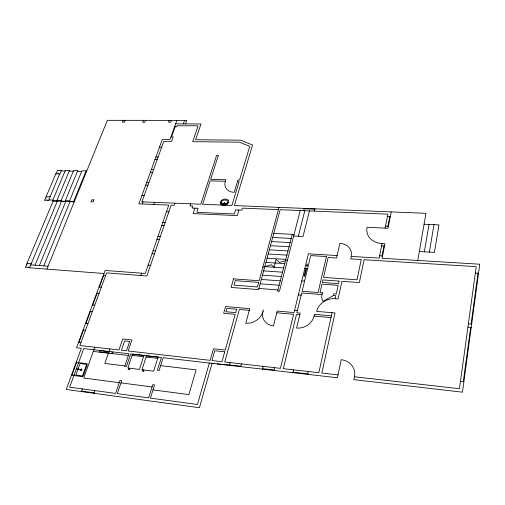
<?xml version="1.0" encoding="UTF-8"?>
<svg xmlns="http://www.w3.org/2000/svg" width="505" height="505" viewBox="0 0 505 505"><rect width="100%" height="100%" fill="white"/><g stroke="black" fill="none" stroke-linecap="round" stroke-linejoin="round"><path stroke-width="0.76" d="M224.422 204.424L224.479 203.092L224.018 203.073L223.261 204.38L224.422 204.424L224.466 203.319L223.885 203.3L223.261 204.38M463.306 381.673L470.666 327.328M471.115 324.014L477.995 273.224M429.364 252.121L433.978 224.662M424.326 251.831L429.016 224.441M417.755 260.447L425.98 213.306L234.364 205.573L252.563 145.03L240.5 140.182L195.618 139.74L200.984 123.984L175.626 123.845M382.045 255.947L384.015 245.986M387.916 226.227L389.809 216.639M391.224 211.904L387.998 228.266L367.072 227.269A18.672 15.055 -15.2 0 0 382.045 243.587L384.943 243.745L382.077 258.282L479.75 264.216L462.466 392.17L353.879 379.665L354.459 376.762A16.867 15.194 -22.6 0 0 341.216 359.686L337.422 377.772L217.093 363.922M382.045 243.587L379.154 258.106L351.265 256.407A14.62 12.006 -19.8 0 0 339.871 243.341L336.551 258.011L328.13 257.493L323.522 277.409L356.984 279.783L361.239 259.538L350.729 258.888L351.265 256.407M385.119 228.127L387.903 214.158L280.155 209.695L258.592 289.592L231.075 287.433L233.594 278.659M332.088 312.721L318.819 372.709L283.305 368.663L296.448 314.533L299.762 314.823M338.028 374.893L321.83 373.05L335.011 312.974L316.635 311.383A16.16 13.875 -21.4 0 1 335.194 298.707L335.863 295.671L333.452 295.482L323.055 301.346A11.987 10.163 -20.8 0 1 321.969 294.579L322.36 292.862M333.452 295.482L333.837 293.759L336.242 293.942L338.142 285.357L321.956 284.157L319.987 292.679L322.84 292.9M307.697 374.35L308.34 371.516M321.969 294.579L301.681 292.982L296.871 312.784L300.185 313.075L296.58 328.054A14.948 12.751 -25.4 0 0 314.078 316.092L314.482 314.331L331.406 315.821M81.772 369.786C82.037 368.953 80.712 369.086 80.724 369.799C80.869 371.042 82.889 369.199 80.756 369.66M292.881 372.646L293.55 369.83M305.929 268.237L303.978 276.248L304.673 276.292L306.623 268.281M306.466 266.04L306.567 265.63M306.636 265.346L306.718 264.992M306.933 264.128L307.621 264.172M307.154 266.084L307.255 265.674M307.324 265.39L307.412 265.037M314.337 211.115L314.905 208.824M273.918 370.462L274.606 367.672M309.451 210.907L303.044 236.491L293.651 235.993M262.404 369.136L263.111 366.365M303.707 210.673L304.288 208.395M298.335 236.245L304.812 210.718M300.191 210.528L279.467 291.24L277.63 291.095L292.275 234.333M174.945 203.174L174.219 205.301L171.1 205.175L146.879 275.989L106.587 272.915L79.878 345.515L118.984 349.965L122.765 338.95L131.9 339.941L128.163 351.007L210.124 360.336L213.451 348.759L225.243 350.034L235.242 314.331L223.646 313.277L225.583 306.529L249.735 308.65L245.765 323.238A14.595 12.183 -30.4 0 0 262.935 311.56L263.389 309.849M240.677 366.636L241.415 363.897M279.044 207.372L259.147 280.767L233.537 278.861M229.516 365.349L230.267 362.628M209.348 363.032L197.43 404.492L150.395 398.123L154.574 384.892L152.819 384.665L148.628 397.883L117.33 393.647L121.692 380.656L119.988 380.435L115.62 393.414L69.677 387.19L83.767 348.57L128.971 353.778L124.735 366.346L126.427 366.554L130.656 353.967L161.417 357.508L157.364 370.31L159.113 370.525L163.159 357.71L214.354 363.606M142.341 203.793L143.041 201.886M238.909 210.042L237.262 215.61L193.125 213.621L194.898 208.18M174.61 126.692L176.807 126.704L177.148 125.751L198.105 125.821L192.683 141.678L239.471 142.183L249.754 146.362L239.559 180.096L237.931 180.051L234.2 192.348A13.187 9.917 -26.3 0 1 225.331 181.289L225.823 179.704L210.68 179.275L218.356 155.401L216.594 155.37L200.826 204.216L141.905 201.842L163.79 141.368L171.548 141.451L173.158 136.931L170.949 136.912M143.022 369.868L142.587 371.194L143.881 371.352L144.026 370.91L143.161 370.803L143.452 369.919M190.694 203.805L189.987 205.958L192.752 206.078L192.102 208.06L198.093 208.312L196.798 212.308L234.37 213.975L235.589 209.903L241.826 210.168L242.425 208.136L278.432 209.625M128.914 368.126L128.478 369.439L129.753 369.597L129.899 369.161L129.046 369.054L129.343 368.177M140.851 275.528L141.659 273.199M93.955 393.281L94.889 390.605M109.888 348.93L104.806 363.474L124.886 365.91M185.524 123.87L186.749 120.386L107.344 120.335L46.902 269.121M183.359 123.864L184.584 120.386M153.709 204.462L154.461 202.347M81.463 391.571L82.41 388.913M94.77 347.206L83.71 378.043L119.243 382.664M176.87 120.379L170.027 139.487L162.294 139.412L138.875 203.85L168.758 205.087L145.263 273.47L105.109 270.453L76.558 347.743L81.355 348.292L66.262 389.494L199.399 407.712L212.075 363.341L240.803 366.182M171.53 136.918L175.184 126.698M171.384 120.373L170.703 122.26L168.525 122.254L169.213 120.373M81.071 370.26L81.463 369.187M77.808 369.578L75.895 375.089L82.46 375.941L86.639 364.389L80.08 363.568L78.01 369.022M71.944 375.158L76.653 362.281M78.957 342.371L83.521 330.011M85.926 323.497L90.389 311.415M92.737 305.039L97.099 293.228M99.403 286.998L103.664 275.44M145.573 120.36L144.866 122.216L142.738 122.216L143.452 120.36M125.234 120.348L124.508 122.185L122.431 122.185L123.157 120.341M43.739 265.845L69.98 201.684M39.39 265.516L65.757 201.508M35.066 265.188L61.547 201.331M29.542 267.789L57.362 201.154M53.265 200.794L26.475 264.544L27.011 264.588L26.399 266.04L25.862 266.002L25.25 267.461L28.337 267.132L28.11 267.682L103.986 273.502M222.995 204.165L222.806 203.868M50.115 196.59L59.634 174.105M224.738 204.159L225.287 204.026L225.06 204.475M222.749 203.969L222.8 204.399M224.517 203.149L224.365 202.619L223.968 203.161M221.013 204.058L222.288 203.307M262.827 267.195L271.33 264.753L274.171 267.259L276.001 259.393L279.568 262.385L287.452 260.125M225.116 204.045L224.965 204.405M226.025 203.458L226.821 204.285M220.893 202.511L221.095 202.581A1.925 1.464 -27.8 0 0 221.663 203.25M224.454 203.679L225.382 203.603A4.122 3.137 -27.6 0 0 226.442 203.326A2.481 1.887 -27.6 0 0 227.345 202.808A1.016 0.776 -27.6 0 0 227.698 202.303L227.793 202.006A1.477 1.13 -27.6 0 0 227.774 201.343A2.594 1.976 -27.7 0 0 227.256 200.681A3.737 2.847 -27.7 0 0 226.398 200.258A5.315 4.053 -27.8 0 0 223.873 200.163A3.737 2.847 -27.8 0 0 222.774 200.51A2.594 1.976 -27.8 0 0 221.872 201.116A1.477 1.124 -27.8 0 0 221.455 201.76L221.36 202.057A1.01 0.77 -27.9 0 0 221.398 202.574A2.481 1.887 -27.7 0 0 221.96 203.149A4.122 3.131 -27.6 0 0 222.825 203.502L223.683 203.648M159.473 147.17L161.682 147.195M155.906 156.979L158.128 157.017M154.947 159.618L157.169 159.662M151.323 169.598L153.552 169.648M150.351 172.281L152.579 172.338M86.797 170.905L81.917 170.778L69.349 201.463L74.304 201.672M61.212 170.892L65.101 170.993M69.21 171.1L73.339 171.214M77.454 171.321L81.652 171.429M86.532 171.561L85.837 171.542L73.869 200.965L74.576 200.996M55.765 173.998L58.694 173.594L58.485 174.073L59.849 174.111L61.49 170.248L60.127 170.217L59.918 170.696L57.406 170.141L56.825 172.723L56.314 172.71L45.639 197.764L46.151 197.79L45.589 199.121L45.071 199.096L44.503 200.428L47.47 200.043L47.255 200.548L48.638 200.605L50.33 196.603L48.953 196.546L48.745 197.045L46.208 196.439M225.331 181.289L210.168 180.847L202.631 204.291L231.89 205.472L239.073 181.686L237.451 181.642M146.658 182.431L148.906 182.501M145.667 185.158L147.915 185.228M141.918 195.486L144.171 195.568M304.193 208.773L314.811 209.203M48.922 199.936L52.855 200.1M57.021 200.27L61.206 200.441M65.379 200.618L69.627 200.788M53.189 200.984L74.229 201.861M227.881 202.789L227.641 202.84A1.932 1.471 -27.6 0 1 226.676 203.446M387.43 216.538L390.289 216.658M166.492 211.696L168.834 211.797M424.074 224.214L438.965 224.889L434.426 252.405L419.308 251.547M385.523 226.12L388.395 226.253M162.761 222.535L165.116 222.655M161.764 225.451L164.119 225.571M273.767 233.367L294.049 234.427M272.668 237.445L291.208 238.455M381.591 245.853L384.494 246.011M271.557 241.548L290.141 242.596M157.97 236.491L160.338 236.624M270.446 245.676L289.068 246.756M156.948 239.458L159.321 239.597M379.608 255.801L382.531 255.978M269.329 249.817L287.989 250.941M337.113 255.549L308.404 253.807L294.043 312.538L277.213 311.061L273.439 325.864A14.784 12.499 -27.8 0 1 262.935 311.56M268.199 253.99L286.903 255.145M153.091 250.701L155.477 250.852M267.069 258.175L285.811 259.374M475.331 273.053L478.525 273.255M152.049 253.725L154.442 253.876M265.933 262.392L284.719 263.629M304.812 268.502L307.577 268.685M264.79 266.621L283.614 267.902M263.642 270.882L282.503 272.201M148.116 265.169L150.522 265.34M262.486 275.162L281.392 276.519M301.763 280.957L304.547 281.165M261.325 279.461L280.269 280.862M27.087 263.092L29.713 263.85L29.94 263.301L31.373 263.408M30.761 264.866L48.101 266.173M260.157 283.791L279.145 285.23M103.279 275.408L105.602 275.591M258.895 288.456L277.927 289.946M298.36 294.888L301.163 295.116M335.194 298.707L338.091 298.941L341.961 281.304L359.364 282.56L364.124 259.721L476.209 266.653L459.474 388.717L354.459 376.762M99.012 286.96L101.347 287.156M468.381 323.781L471.664 324.058M96.707 293.19L99.049 293.399M294.573 310.367L297.401 310.613M467.927 327.088L471.216 327.373M249.274 310.354L239.357 309.47L224.731 361.997L280.401 368.334L293.62 314.28L276.778 312.791M314.078 316.092L331.015 317.594M92.346 305.007L94.7 305.222M89.991 311.377L92.352 311.604M85.528 323.459L87.902 323.699M83.123 329.973L85.503 330.226M460.484 381.363L463.874 381.736M78.559 342.327L80.951 342.598M262.524 368.675L274.032 369.995M292.995 372.179L307.804 373.877M108.922 351.688L99.977 350.659L99.529 351.928L108.474 352.963M109.2 351.72L109.56 351.764M111.655 352.004L111.977 352.042M112.855 352.143L112.413 353.424M132.089 355.381L143.546 356.707M146.103 357.022L157.718 358.367M108.752 353.001L109.118 353.039M111.207 353.285L111.529 353.323M93.261 351.423L128.39 355.501M160.653 365.639L196.129 369.868L188.857 394.594L152.996 389.885M76.255 362.23L78.673 362.527M71.533 375.101L73.97 375.417M120.947 382.885L152.1 386.931M81.621 391.129L94.113 392.833M74.241 374.704A0.972 0.757 -45 0 0 74.74 375.669L82.088 376.623A0.978 0.764 -44.9 0 0 83.218 375.859L87.258 364.629A0.966 0.757 -43.9 0 0 86.746 363.669L79.443 362.773A0.966 0.751 -44.1 0 0 78.319 363.524M339.089 281.096L338.52 283.652L322.348 282.465L322.935 279.934L339.089 281.096M326.457 256.559L318.087 292.528L302.091 291.284L310.758 255.593L326.457 256.559M79.348 369.42C75.889 371.049 76.141 367.261 79.348 369.42M258.699 282.415L257.468 286.96L233.973 285.142L235.254 280.647L258.699 282.415M224.744 351.821L221.979 361.687L211.936 360.545L214.745 350.729L224.744 351.821M236.668 309.237L235.721 312.633L225.905 311.743L226.871 308.366L236.668 309.237M158.134 357.054L153.634 371.162L141.956 369.736L146.526 355.722L158.134 357.054M143.969 355.406L139.386 369.401L127.866 367.993L132.525 354.087L143.969 355.406M129.659 341.449L126.484 350.817L121.478 350.249L124.672 340.907L129.659 341.449M93.905 199.904L93.097 201.95L90.932 201.861L91.74 199.816L93.905 199.904M77.726 170.671L65.101 201.287L60.922 201.116L73.61 170.564L77.726 170.671M69.482 170.456L56.743 200.939L52.57 200.769L65.366 170.349L69.482 170.456M81.198 370.367A0.726 0.568 -44.4 0 0 81.861 369.319A0.726 0.568 -44.4 0 0 80.737 369.483A0.726 0.568 -44.4 0 0 81.198 370.367M226.777 204.506A3.92 2.986 -27.7 0 0 228.007 203.502A3.251 2.474 -27.6 0 0 228.721 201.16A3.92 2.986 -27.7 0 0 228.127 200.094A4.526 3.447 -27.7 0 0 227.016 199.374A5.29 4.034 -27.8 0 0 223.803 199.254A4.52 3.447 -27.8 0 0 222.288 199.873A3.92 2.979 -27.8 0 0 221.064 200.87A3.245 2.468 -27.8 0 0 220.344 203.199A3.914 2.979 -27.7 0 0 220.925 204.273A4.52 3.44 -27.7 0 0 222.03 204.992A5.284 4.021 -27.7 0 0 225.255 205.125A4.52 3.44 -27.7 0 0 226.777 204.506"/></g></svg>
